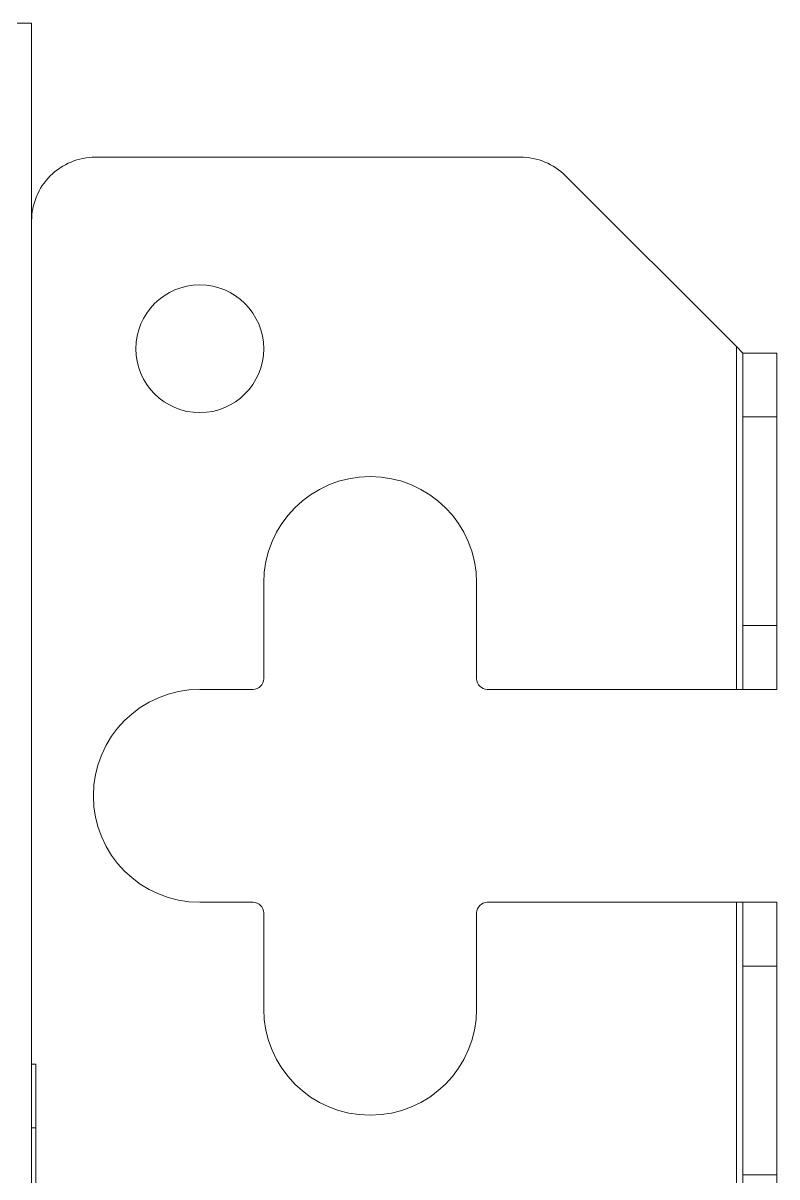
# Model space of a CAD drawing. Header units: millimetres. Extents: x 61566 to 667441, y 0 to 118800.
# Drawn here: x 270549.2 to 270584.6, y 55606.5 to 55660.7 of the extents above; entities that cross this region are included whole.
import ezdxf

# ---------------------------------------------------------------- set-up
doc = ezdxf.new("R2010")
doc.units = ezdxf.units.MM
doc.header["$LTSCALE"] = 200
doc.layers.add('LG-환기', color=2, linetype='Continuous')
doc.layers.add('환기유니트', color=6, linetype='Continuous')

# ---------------------------------------------------------------- blocks, each defined once
blk = doc.blocks.new('상업용 프리미엄 환기 250~500CMH')
at = {"layer": 'LG-환기', "color": 0, "linetype": 'Continuous', "lineweight": 18}
for p, q in [((955.2, 1021.899), (971, 1021.899)), ((958.2, 1021.899), (958.2, 1020.299)), ((968, 1020.299), (968, 1021.899)), ((971, 1008.299), (971, 1021.899)), ((981, 1021.899), (981, 1008.299)), ((981, 1021.899), (996.8, 1021.899)), ((984, 1021.899), (984, 1020.299)), ((993.8, 1020.299), (993.8, 1021.899)), ((996.8, 1021.899), (996.8, 1020.299)), ((971, 1020.299), (955.2, 1020.299)), ((996.8, 1020.299), (981, 1020.299)), ((996.8, 1020.299), (997.1, 1019.999)), ((971, 1019.999), (954.9, 1019.999)), ((997.1, 1019.999), (981, 1019.999)), ((1005.121, 1011.978), (997.1, 1019.999)), ((1006, 1009.856), (1006, 989.899)), ((966, 1007.799), (970.5, 1007.799)), ((981.5, 1007.799), (986, 1007.799)), ((970.5, 997.799), (966, 997.799)), ((971, 994.799), (971, 997.299)), ((981, 997.299), (981, 994.799)), ((986, 997.799), (981.5, 997.799)), ((963.4, 987.099), (944.4, 987.099)), ((960.4, 986.899), (960.4, 987.099)), ((963.4, 987.099), (963.4, 986.899)), ((775.489, 986.899), (1012.299, 986.899)), ((1012.299, 985.598), (1012.299, 986.899))]:
    blk.add_line(p, q, dxfattribs=at)
blk.add_circle((997, 994.799), 3, dxfattribs=at)
for centre, radius, start, end in [((1003, 1009.856), 3, 0, 45), ((970.5, 1008.299), 0.5, 270, 0), ((981.5, 1008.299), 0.5, 180, 270), ((966, 1002.799), 5, 90, 270), ((986, 1002.799), 5, 270, 90), ((970.5, 997.299), 0.5, 0, 90), ((981.5, 997.299), 0.5, 90, 180), ((976, 994.799), 5, 180, 0), ((1003, 989.899), 3, 270, 0)]:
    blk.add_arc(centre, radius, start, end, dxfattribs=at)

msp = doc.modelspace()

# ---------------------------------------------------------------- block references
at = {"layer": '환기유니트', "xscale": -1, "rotation": 270}
msp.add_blockref('상업용 프리미엄 환기 250~500CMH', (269562.741, 54648.389), dxfattribs=at)

doc.saveas('drawing.dxf')
